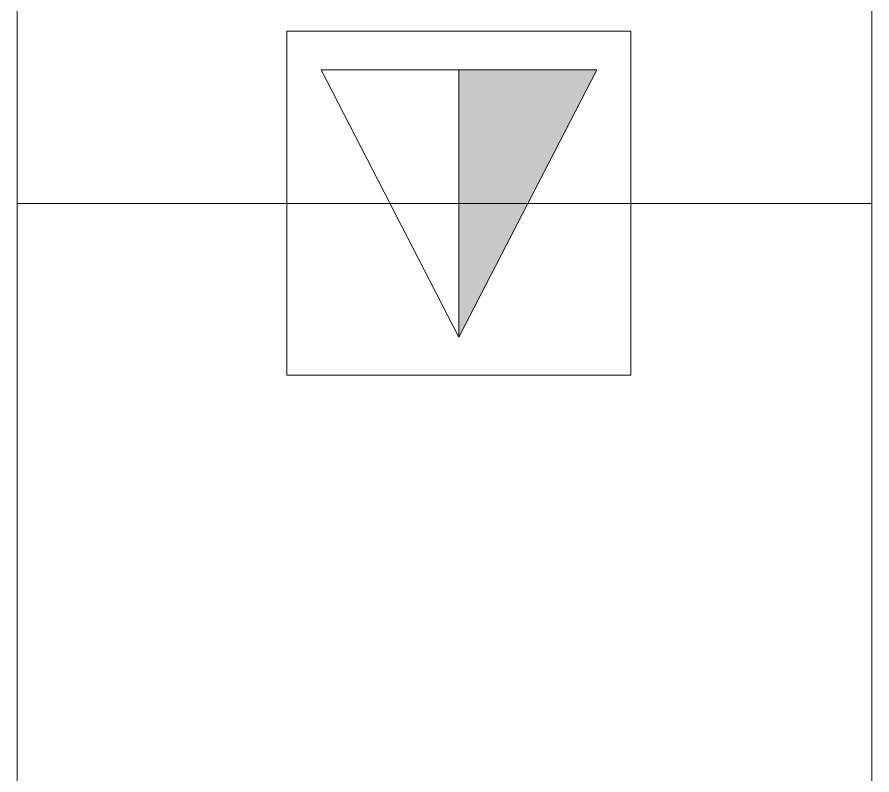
# Model space of a CAD drawing. Header units: inches. Extents: x -1106 to 1409, y -1111 to 918.
# Drawn here: x 435.72 to 471.72, y 726.59 to 758.52 of the extents above; entities that cross this region are included whole.
import ezdxf

# ---------------------------------------------------------------- set-up
doc = ezdxf.new("R2010")
doc.units = ezdxf.units.IN
doc.header["$MEASUREMENT"] = 0
doc.layers.add('A-ANNO-NOTE', color=131, linetype='Continuous', lineweight=9)
doc.layers.add('A-GENM', color=13, linetype='Continuous', lineweight=9)

# ---------------------------------------------------------------- blocks, each defined once
blk = doc.blocks.new('Generic Model Adjustable Table - Default-1794301-7TH FLOOR TELECOM UNDERFLOOR ROUTING PLAN')
at = {"layer": 'A-GENM', "color": 53}
for p, q in [((36, 18), (-36, 18)), ((-36, 18), (-36, -18)), ((-36, -18), (36, -18))]:
    blk.add_line(p, q, dxfattribs=at)
blk = doc.blocks.new('Generic Model Adjustable Table - Default-V87-7TH FLOOR TELECOM UNDERFLOOR ROUTING PLAN')
at = {"layer": 'A-GENM', "color": 53}
for p, q in [((9, 18), (-9, 18)), ((-9, 18), (-9, 9.101)), ((9, -18), (9, 18)), ((-9, -8.596), (-9, -18)), ((-9, -18), (9, -18))]:
    blk.add_line(p, q, dxfattribs=at)
blk = doc.blocks.new('18433_1 - AEO NY - CENTRAL_rvt-1-7TH FLOOR TELECOM UNDERFLOOR ROUTING PLAN')
at = {"color": 53, "lineweight": 9, "rotation": 270}
for name, p in [('Generic Model Adjustable Table - Default-V87-7TH FLOOR TELECOM UNDERFLOOR ROUTING PLAN', (453.715, 759.662)), ('Generic Model Adjustable Table - Default-1794301-7TH FLOOR TELECOM UNDERFLOOR ROUTING PLAN', (453.715, 714.662))]:
    blk.add_blockref(name, p, dxfattribs=at)

msp = doc.modelspace()

# ---------------------------------------------------------------- block references
at = {"lineweight": 5}
msp.add_blockref('18433_1 - AEO NY - CENTRAL_rvt-1-7TH FLOOR TELECOM UNDERFLOOR ROUTING PLAN', (0, 0), dxfattribs=at)

# ---------------------------------------------------------------- next in the draw order: hatches: boundary and pattern name
at = {"layer": 'A-ANNO-NOTE'}
msp.add_hatch(color=256, dxfattribs=at).paths.add_polyline_path([(454.322, 745.037), (454.322, 756.287), (460.129, 756.287), (457.915, 751.997)], flags=0)

# ---------------------------------------------------------------- next in the draw order: linework, layer by layer
for p, q in [((447.076, 757.92), (447.076, 743.432)), ((461.569, 757.92), (447.076, 757.92)), ((461.569, 757.92), (461.569, 743.432)), ((454.322, 745.037), (454.322, 756.287)), ((454.322, 756.287), (460.129, 756.287)), ((460.129, 756.287), (454.322, 745.037)), ((454.322, 756.287), (454.322, 745.037)), ((447.076, 743.432), (461.569, 743.432))]:
    msp.add_line(p, q, dxfattribs=at)
at = {"layer": 'A-ANNO-NOTE', "lineweight": 20}
for p, q in [((448.516, 756.287), (460.129, 756.287)), ((454.322, 745.037), (448.516, 756.287)), ((460.129, 756.287), (454.322, 745.037))]:
    msp.add_line(p, q, dxfattribs=at)

doc.saveas('drawing.dxf')
